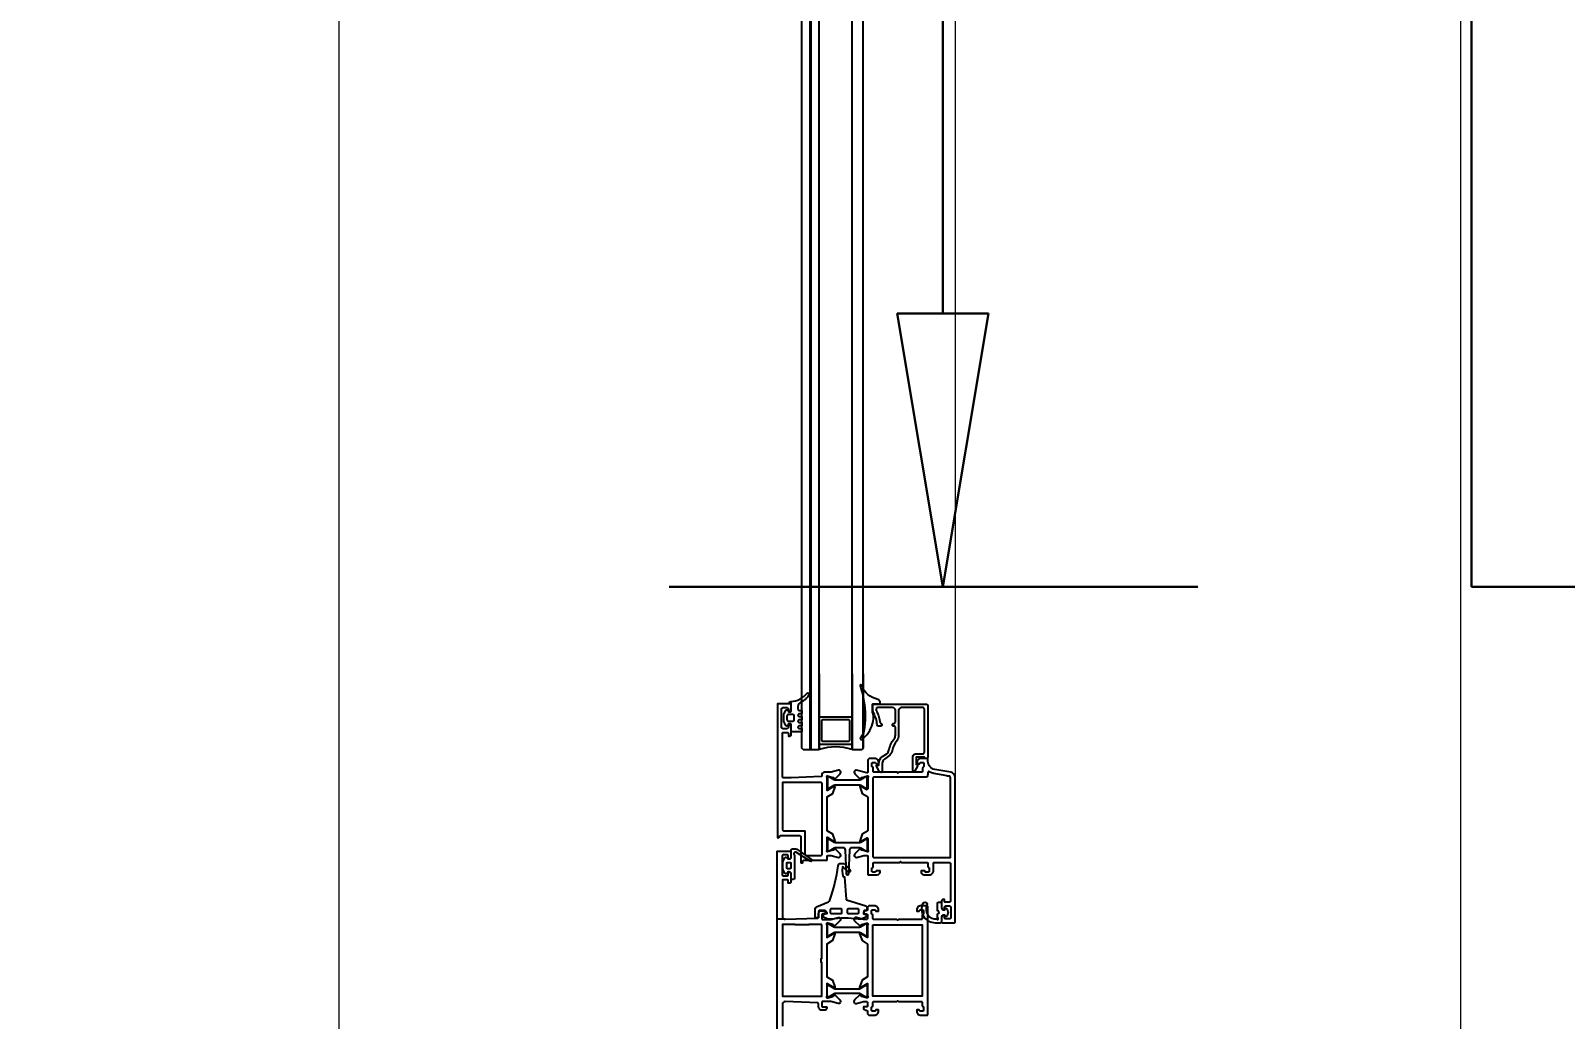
# Model space of a CAD drawing. Extents: x -1417 to 34975, y -245 to 8298.
# Drawn here: x 16772.6 to 16828.7, y 3259.1 to 3295.3 of the extents above; entities that cross this region are included whole.
import ezdxf

# ---------------------------------------------------------------- set-up
doc = ezdxf.new("R2010")
doc.units = 0
doc.linetypes.add('HIDDEN', pattern=[0.375, 0.25, -0.125])
doc.layers.get('0').update_dxf_attribs({"color": 9, "lineweight": 9})
doc.layers.get('Defpoints').update_dxf_attribs({"color": 9, "lineweight": 9})
for name, color, linetype, lineweight in [('06D', 9, 'Continuous', 9), ('10', 9, 'Continuous', 9), ('15', 9, 'Continuous', 9), ('E-DATA LIFT PRIZI', 7, 'Continuous', 30), ('E-UPS PANOSU', 7, 'Continuous', 30)]:
    doc.layers.add(name, color=color, linetype=linetype, lineweight=lineweight)
doc.styles.add('MuuM_TEXT-STANDART', font='ARIALN.TTF')
doc.dimstyles.new('rota-tek', dxfattribs={"dimscale": 20, "dimtxt": 1, "dimasz": 0.5, "dimexe": 0.5, "dimexo": 0.5, "dimgap": 0.5, "dimtad": 1, "dimdec": 1, "dimrnd": 0.5, "dimdsep": 46, "dimtxsty": 'MuuM_TEXT-STANDART', "dimblk": 'CLOSEDBLANK', "dimcen": 0, "dimdle": 0.15, "dimclrd": 256, "dimclre": 256, "dimclrt": 256, "dimadec": 0, "dimazin": 0, "dimtfac": 5, "dimtdec": 1, "dimtix": 1, "dimtmove": 2, "dimatfit": 3, "dimfxl": 3, "dimfxlon": 1, "dimtolj": 1, "dimlwd": -1, "dimlwe": -1, "dimarcsym": 0})

# ---------------------------------------------------------------- blocks, each defined once
blk = doc.blocks.new('ciftkanatdograma_pr2')
at = {"layer": '06D'}
for points in [[(-0.3, 17), (-149.7, 17)], [(-7.711, -5.535), (-141.935, -5.535)], [(-1.997, -22), (-1.997, -24), (-148, -24), (-148, -22)]]:
    blk.add_lwpolyline(points, dxfattribs=at)
at = {"layer": '10', "lineweight": 25, "ltscale": 0.5}
for p, q in [((-142.196, 0.681), (-142.196, 0.977)), ((-133.22, -0.563), (-135.995, -0.563)), ((-134.795, -0.563), (-134.795, -1.763)), ((-133.22, -1.763), (-135.995, -1.763)), ((-133.22, -2.163), (-135.945, -2.163)), ((-133.22, -2.163), (-135.489, -2.163))]:
    blk.add_line(p, q, dxfattribs=at)
for points in [[(-147.69, 0.975), (-139.71, 0.975, -0.414214), (-139.7, 0.965), (-139.7, 0.485, -0.414214), (-139.71, 0.475), (-139.93, 0.475, -0.414214), (-140, 0.545), (-140, 0.565, -0.414214), (-139.99, 0.575), (-139.89, 0.575, 0.414214), (-139.84, 0.625), (-139.84, 0.745, 0.414214), (-139.89, 0.795), (-140.56, 0.795, 0.414214), (-140.61, 0.745), (-140.61, 0.625, 0.414214), (-140.56, 0.575), (-140.46, 0.575, -0.414214), (-140.45, 0.565), (-140.45, 0.545, -0.414214), (-140.52, 0.475), (-140.83, 0.475, -0.414214), (-140.88, 0.525), (-140.88, 0.575), (-140.78, 0.575, 0.414214), (-140.75, 0.605), (-140.75, 0.775), (-140.88, 0.775), (-140.88, 0.785), (-141.147, 0.785), (-141.147, 0.775), (-141.297, 0.775), (-141.297, 0.785), (-141.627, 0.785), (-141.627, 0.775), (-141.777, 0.775), (-141.777, 0.785), (-142.096, 0.785, 0.425337), (-142.196, 0.682), (-142.151, -0.506, 0.403083), (-142.121, -0.535), (-142, -0.535, -0.414214), (-141.88, -0.655), (-141.88, -0.745, -0.414214), (-141.98, -0.845), (-141.99, -0.845, -0.414214), (-142, -0.835), (-142, -0.685, 0.414214), (-142.03, -0.655), (-142.17, -0.655, 0.414214), (-142.2, -0.685), (-142.2, -0.99), (-142.13, -1.251, -0.700084), (-142.238, -1.326), (-142.256, -1.314), (-142.427, -1.141, -0.607471), (-142.411, -1.081, 0.283637), (-142.389, -1.059), (-142.339, -0.875, 1.229391), (-142.39, -0.845), (-142.864, -0.845), (-142.701, -1.111, -0.859449), (-142.732, -1.137), (-142.976, -1.044), (-143.098, -0.845), (-144.302, -0.845), (-144.424, -1.044), (-144.668, -1.137, -0.859449), (-144.699, -1.111), (-144.536, -0.845), (-145.01, -0.845, 1.229391), (-145.061, -0.875), (-145.011, -1.059, 0.283637), (-144.989, -1.081, -0.607471), (-144.973, -1.141), (-145.144, -1.314), (-145.162, -1.326, -0.700084), (-145.27, -1.251), (-145.2, -0.99), (-145.2, -0.685, 0.414214), (-145.23, -0.655), (-145.37, -0.655, 0.414214), (-145.4, -0.685), (-145.4, -0.835, -0.414214), (-145.41, -0.845), (-145.42, -0.845, -0.414214), (-145.52, -0.745), (-145.52, -0.655, -0.414214), (-145.4, -0.535), (-145.279, -0.535, 0.403083), (-145.249, -0.506), (-145.204, 0.682, 0.425337), (-145.304, 0.785), (-145.623, 0.785), (-145.623, 0.775), (-145.773, 0.775), (-145.773, 0.785), (-146.103, 0.785)], [(-136.939, -0.657, -0.459137), (-136.975, -0.629), (-137.029, 0.465), (-137.029, 0.735, -0.414214), (-136.979, 0.785), (-135.399, 0.785, -0.414214), (-135.369, 0.755), (-135.369, 0.595, -0.414214), (-135.399, 0.565), (-135.499, 0.565), (-135.499, 0.515, 0.414214), (-135.449, 0.465), (-135.139, 0.465, 0.414214), (-135.069, 0.535), (-135.069, 0.555, 0.414214), (-135.079, 0.565), (-135.179, 0.565, -0.414214), (-135.229, 0.615), (-135.229, 0.765, -0.414214), (-135.179, 0.815), (-134.509, 0.815, -0.414214), (-134.459, 0.765), (-134.459, 0.615, -0.414214), (-134.509, 0.565), (-134.609, 0.565, 0.414214), (-134.619, 0.555), (-134.619, 0.535, 0.414214), (-134.549, 0.465), (-134.329, 0.465, 0.414214), (-134.319, 0.475), (-134.319, 0.955, 0.414214), (-134.329, 0.965), (-139.194, 0.965, 0.535184), (-139.217, 0.931), (-139.199, 0.887), (-139.169, 0.887, -0.414214), (-139.139, 0.857), (-139.139, 0.145, -0.414214), (-139.169, 0.115), (-140.114, 0.115, 0.535184), (-140.137, 0.081), (-140.127, 0.056, 0.302776), (-140.099, 0.037), (-140.069, 0.037, -0.414214), (-140.039, 0.007), (-140.039, -0.825, 0.414214), (-140.009, -0.855), (-139.891, -0.855, -0.414214), (-139.861, -0.885), (-139.861, -1), (-139.931, -1.261, 0.700084), (-139.823, -1.336), (-139.805, -1.324), (-139.634, -1.151, 0.607471), (-139.649, -1.091, -0.283637), (-139.672, -1.069), (-139.721, -0.885, -1.229391), (-139.671, -0.855), (-139.197, -0.855), (-139.359, -1.121, 0.859449), (-139.329, -1.147), (-139.084, -1.054), (-138.962, -0.855), (-137.718, -0.855), (-137.596, -1.054), (-137.351, -1.147, 0.859449), (-137.321, -1.121), (-137.483, -0.855), (-137.009, -0.855, -1.229391), (-136.959, -0.885), (-137.008, -1.069, -0.283637), (-137.03, -1.091, 0.607471), (-137.046, -1.151), (-136.875, -1.324), (-136.857, -1.336, 0.700084), (-136.749, -1.261), (-136.819, -1), (-136.819, -0.755, 0.474196), (-136.939, -0.657)], [(-134.238, 0.475, 0.220745), (-133.928, -0.119, -0.651907), (-133.984, -0.188, -0.176952), (-134.276, 0.128, 0.281357), (-134.419, 0.216), (-134.5, 0.216), (-134.514, 0.216), (-134.521, 0.215), (-134.528, 0.214), (-134.536, 0.211), (-134.543, 0.207), (-134.549, 0.201), (-134.554, 0.195), (-134.558, 0.188), (-134.561, 0.181), (-134.564, 0.166), (-134.564, 0.09), (-134.564, 0.087), (-134.564, 0.084), (-134.566, 0.081), (-134.567, 0.079), (-134.569, 0.076), (-134.572, 0.074), (-134.575, 0.072), (-134.578, 0.071), (-134.584, 0.07), (-134.664, 0.07), (-134.666, 0.07), (-134.669, 0.071), (-134.672, 0.072), (-134.675, 0.074), (-134.678, 0.076), (-134.68, 0.079), (-134.682, 0.081), (-134.683, 0.084), (-134.684, 0.09), (-134.684, 0.166), (-134.684, 0.173), (-134.686, 0.181), (-134.689, 0.188), (-134.693, 0.195), (-134.698, 0.201), (-134.705, 0.207), (-134.712, 0.211), (-134.719, 0.214), (-134.734, 0.216), (-134.741, 0.215), (-134.748, 0.214), (-134.756, 0.211), (-134.763, 0.207), (-134.769, 0.201), (-134.774, 0.195), (-134.778, 0.188), (-134.781, 0.181), (-134.784, 0.166), (-134.784, 0.09), (-134.784, 0.087), (-134.784, 0.084), (-134.786, 0.081), (-134.787, 0.079), (-134.789, 0.076), (-134.792, 0.074), (-134.795, 0.072), (-134.798, 0.071), (-134.804, 0.07), (-134.884, 0.07), (-134.886, 0.07), (-134.889, 0.071), (-134.892, 0.072), (-134.895, 0.074), (-134.898, 0.076), (-134.9, 0.079), (-134.902, 0.081), (-134.903, 0.084), (-134.904, 0.09), (-134.904, 0.166), (-134.904, 0.173), (-134.906, 0.181), (-134.909, 0.188), (-134.913, 0.195), (-134.918, 0.201), (-134.925, 0.207), (-134.932, 0.211), (-134.939, 0.214), (-134.954, 0.216), (-134.961, 0.215), (-134.968, 0.214), (-134.976, 0.211), (-134.983, 0.207), (-134.989, 0.201), (-134.994, 0.195), (-134.998, 0.188), (-135.001, 0.181), (-135.004, 0.166), (-135.004, 0.09), (-135.004, 0.087), (-135.004, 0.084), (-135.006, 0.081), (-135.007, 0.079), (-135.009, 0.076), (-135.012, 0.074), (-135.015, 0.072), (-135.018, 0.071), (-135.024, 0.07), (-135.104, 0.07), (-135.106, 0.07), (-135.109, 0.071), (-135.112, 0.072), (-135.115, 0.074), (-135.118, 0.076), (-135.12, 0.079), (-135.122, 0.081), (-135.123, 0.084), (-135.124, 0.09), (-135.124, 0.166), (-135.124, 0.173), (-135.126, 0.181), (-135.129, 0.188), (-135.133, 0.195), (-135.138, 0.201), (-135.145, 0.207), (-135.152, 0.211), (-135.159, 0.214), (-135.174, 0.216), (-135.181, 0.215), (-135.188, 0.214), (-135.196, 0.211), (-135.203, 0.207), (-135.209, 0.201), (-135.214, 0.195), (-135.218, 0.188), (-135.221, 0.181), (-135.224, 0.166), (-135.224, 0.09), (-135.224, 0.087), (-135.224, 0.084), (-135.226, 0.081), (-135.227, 0.079), (-135.229, 0.076), (-135.232, 0.074), (-135.235, 0.072), (-135.238, 0.071), (-135.244, 0.07), (-135.324, 0.07), (-135.326, 0.07), (-135.329, 0.071), (-135.332, 0.072), (-135.335, 0.074), (-135.338, 0.076), (-135.34, 0.078), (-135.342, 0.081), (-135.343, 0.084), (-135.344, 0.09), (-135.344, 0.428, -0.414214), (-135.314, 0.458), (-135.083, 0.458, 0.414214), (-135.053, 0.488), (-135.053, 0.553, 0.291535), (-135.064, 0.571), (-135.112, 0.591, -0.613042), (-135.114, 0.654), (-134.995, 0.717, -0.127095), (-134.933, 0.733), (-134.733, 0.733, -0.127095), (-134.67, 0.717), (-134.561, 0.66, -0.585233), (-134.561, 0.59), (-134.608, 0.565, 0.167811), (-134.613, 0.553), (-134.613, 0.488, 0.414214), (-134.583, 0.458), (-134.288, 0.458), (-134.288, 0.522, -0.394677), (-134.238, 0.475)], [(-142.193, -1.981, 0.081633), (-142.193, -1.001), (-142.193, -0.921, -0.104779), (-142.177, -0.848), (-142.117, -0.713, -0.296563), (-142.099, -0.701), (-142.033, -0.701, -0.414214), (-142.003, -0.731), (-142.003, -0.766, 0.414214), (-141.978, -0.791), (-141.898, -0.791, 0.414214), (-141.873, -0.766), (-141.873, -0.576, 0.414214), (-141.908, -0.541), (-142.123, -0.541, -0.414214), (-142.143, -0.521), (-142.143, -0.431, -0.414214), (-142.123, -0.411), (-141.833, -0.411, -0.285747), (-141.743, -0.467), (-141.552, -0.895, 0.189764), (-141.498, -0.944, 0.061836), (-140.241, -1.251, -0.380587), (-140.153, -1.351), (-140.153, -1.431, -0.203536), (-140.183, -1.503), (-140.371, -1.684, -0.999219), (-140.454, -1.598), (-140.303, -1.451, 0.950364), (-140.301, -1.411, 0.068684), (-140.601, -1.421, 0.364538), (-140.643, -1.471, -0.394287), (-140.661, -1.491), (-141.464, -1.546, 0.309555), (-141.486, -1.563), (-141.705, -2.266, -0.328426), (-141.753, -2.301), (-141.848, -2.301, -0.414214), (-141.873, -2.276), (-141.873, -2.216, 0.414214), (-141.898, -2.191), (-141.978, -2.191, 0.414214), (-142.003, -2.216), (-142.003, -2.251, -0.414214), (-142.033, -2.281), (-142.099, -2.281, -0.296563), (-142.117, -2.269), (-142.177, -2.134, -0.104779), (-142.193, -2.061), (-142.193, -1.981)], [(-145.62, -2.325, 0.414222), (-145.7, -2.405), (-145.7, -2.575, 0.414214), (-145.55, -2.725), (-145.51, -2.725, 0.414214), (-145.5, -2.715), (-145.5, -2.654, 0.366034), (-145.525, -2.624, -0.365977), (-145.55, -2.595), (-145.55, -2.505, -0.414214), (-145.52, -2.475), (-145.41, -2.475, -0.365977), (-145.38, -2.5, 0.365977), (-145.351, -2.525), (-145.23, -2.525, -0.414214), (-145.2, -2.555), (-145.2, -3.395), (-145.17, -3.425), (-145.2, -3.455), (-145.2, -4.295, -0.414214), (-145.23, -4.325), (-145.351, -4.325, 0.365977), (-145.38, -4.35, -0.365977), (-145.41, -4.375), (-145.52, -4.375, -0.414214), (-145.55, -4.345), (-145.55, -4.255, -0.365977), (-145.525, -4.225, 0.366034), (-145.5, -4.195), (-145.5, -4.135, 0.414214), (-145.51, -4.125), (-145.55, -4.125, 0.414214), (-145.7, -4.275), (-145.7, -4.515, 0.414214), (-145.69, -4.525), (-141.71, -4.525, 0.414214), (-141.7, -4.515), (-141.7, -4.275, 0.414214), (-141.85, -4.125), (-141.89, -4.125, 0.414214), (-141.9, -4.135), (-141.9, -4.195, 0.366034), (-141.875, -4.225, -0.365977), (-141.85, -4.255), (-141.85, -4.345, -0.414214), (-141.88, -4.375), (-141.99, -4.375, -0.365977), (-142.02, -4.35, 0.365977), (-142.049, -4.325), (-142.17, -4.325, -0.414214), (-142.2, -4.295), (-142.2, -3.455), (-142.23, -3.425), (-142.2, -3.395), (-142.2, -2.555, -0.414214), (-142.17, -2.525), (-142.049, -2.525, 0.365977), (-142.02, -2.5, -0.365977), (-141.99, -2.475), (-141.88, -2.475, -0.414214), (-141.85, -2.505), (-141.85, -2.595, -0.365977), (-141.875, -2.624, 0.366034), (-141.9, -2.654), (-141.9, -2.715, 0.414214), (-141.89, -2.725), (-141.85, -2.725, 0.414214), (-141.7, -2.575), (-141.7, -2.405, 0.414214), (-141.78, -2.325), (-141.85, -2.325, -0.414214), (-141.88, -2.295), (-141.88, -2.275, 0.414214), (-141.98, -2.175), (-141.99, -2.175, 0.414214), (-142, -2.185), (-142, -2.295, -0.414214), (-142.03, -2.325), (-142.17, -2.325, -0.414214), (-142.2, -2.295), (-142.2, -2.179), (-142.13, -1.918, 0.700084), (-142.238, -1.843), (-142.256, -1.856), (-142.427, -2.029, 0.607471), (-142.411, -2.089, -0.283637), (-142.389, -2.11), (-142.339, -2.294, -1.229391), (-142.39, -2.325), (-142.864, -2.325), (-142.702, -2.06, 0.713664), (-142.727, -2.031), (-142.976, -2.125), (-143.098, -2.325), (-144.302, -2.325), (-144.424, -2.125), (-144.673, -2.031, 0.713664), (-144.698, -2.06), (-144.536, -2.325), (-145.01, -2.325, -1.229391), (-145.061, -2.294), (-145.011, -2.11, -0.283637), (-144.989, -2.089, 0.607471), (-144.973, -2.029), (-145.144, -1.856), (-145.162, -1.843, 0.700084), (-145.27, -1.918), (-145.2, -2.179), (-145.2, -2.295, -0.414214), (-145.23, -2.325), (-145.37, -2.325, -0.414214), (-145.4, -2.295), (-145.4, -2.185, 0.414214), (-145.41, -2.175), (-145.42, -2.175, 0.414214), (-145.52, -2.275), (-145.52, -2.295, -0.414214), (-145.55, -2.325), (-145.62, -2.325)]]:
    blk.add_lwpolyline(points, format="xyb", dxfattribs=at)
for points in [[(-142.39, -0.655), (-142.39, -0.185), (-142.4, -0.185), (-142.4, 0.315), (-142.39, 0.315), (-142.39, 0.785), (-145.01, 0.785), (-145.01, 0.315), (-145, 0.315), (-145, -0.185), (-145.01, -0.185), (-145.01, -0.655), (-143.775, -0.655), (-143.775, -0.635), (-143.625, -0.635), (-143.625, -0.655)], [(-142.4, -2.525), (-142.4, -4.325), (-145, -4.325), (-145, -2.525)]]:
    blk.add_lwpolyline(points, close=True, dxfattribs=at)
for points in [[(-140.515, 0.469, 0.414214), (-140.48, 0.504), (-140.48, 0.584, 0.186103), (-140.484, 0.594), (-140.524, 0.636, -0.501687), (-140.513, 0.699), (-140.424, 0.745, -0.118551), (-140.345, 0.764), (-140.115, 0.764, -0.118551), (-140.035, 0.745), (-139.947, 0.699, -0.501687), (-139.936, 0.636), (-139.976, 0.594, 0.186103), (-139.98, 0.584), (-139.98, 0.504, 0.414214), (-139.945, 0.469), (-139.665, 0.469, -0.414214), (-139.625, 0.429), (-139.625, 0.284, -0.176484), (-139.636, 0.252), (-140.009, -0.282, -0.940455), (-140.073, -0.234), (-139.755, 0.271, 0.992608), (-139.855, 0.337), (-140.695, 0.337, -0.414214), (-140.735, 0.377), (-140.735, 0.429, -0.414214), (-140.695, 0.469)], [(-140.32, 0.474, -0.414214), (-140.345, 0.499), (-140.345, 0.599, -0.414214), (-140.32, 0.624), (-140.14, 0.624, -0.414214), (-140.115, 0.599), (-140.115, 0.499, -0.414214), (-140.14, 0.474)], [(-138.969, -0.035), (-139.809, -0.035, 0.414214), (-139.859, -0.085), (-139.859, -0.625, 0.414214), (-139.809, -0.675), (-137.249, -0.675, 0.414214), (-137.199, -0.625), (-137.199, 0.785), (-138.909, 0.785, 0.414214), (-138.959, 0.735), (-138.959, -0.025, -0.414214)], [(-134.727, 0.599, -0.359904), (-134.703, 0.57), (-134.703, 0.394, -0.414214), (-134.733, 0.364), (-134.933, 0.364, -0.414214), (-134.963, 0.394), (-134.963, 0.57, -0.359904), (-134.938, 0.599, -0.094739)], [(-144.735, -2.006, 0.131652), (-144.722, -2.056), (-144.615, -2.243, -0.131652), (-144.61, -2.258), (-144.61, -2.283, -0.414214), (-144.64, -2.313), (-145, -2.313, -0.414214), (-145.03, -2.283), (-145.03, -2.258, -0.131652), (-145.026, -2.243), (-144.919, -2.056, 0.131652), (-144.905, -2.006), (-144.905, -1.16, 0.131652), (-144.919, -1.11), (-145.026, -0.924, -0.131652), (-145.03, -0.909), (-145.03, -0.883, -0.414214), (-145, -0.853), (-144.64, -0.853, -0.414214), (-144.61, -0.883), (-144.61, -0.909, -0.131652), (-144.615, -0.924), (-144.722, -1.11, 0.131652), (-144.735, -1.16)], [(-142.665, -2.006, -0.131652), (-142.678, -2.056), (-142.786, -2.243, 0.131652), (-142.79, -2.258), (-142.79, -2.283, 0.414214), (-142.76, -2.313), (-142.4, -2.313, 0.414214), (-142.37, -2.283), (-142.37, -2.258, 0.131652), (-142.374, -2.243), (-142.481, -2.056, -0.131652), (-142.495, -2.006), (-142.495, -1.16, -0.131652), (-142.481, -1.11), (-142.374, -0.924, 0.131652), (-142.37, -0.909), (-142.37, -0.883, 0.414214), (-142.4, -0.853), (-142.76, -0.853, 0.414214), (-142.79, -0.883), (-142.79, -0.909, 0.131652), (-142.786, -0.924), (-142.678, -1.11, -0.131652), (-142.665, -1.16)], [(-141.803, -1.349, -0.414214), (-141.833, -1.379), (-141.963, -1.379, -0.414214), (-141.993, -1.349), (-141.993, -1.009, -0.414214), (-141.963, -0.979), (-141.833, -0.979, -0.414214), (-141.803, -1.009)], [(-139.665, -1.676, -0.403142), (-139.569, -1.775), (-139.569, -2.016, -0.131652), (-139.583, -2.066), (-139.69, -2.253, 0.131652), (-139.694, -2.268), (-139.694, -2.293, 0.414214), (-139.664, -2.323), (-139.304, -2.323, 0.414214), (-139.274, -2.293), (-139.274, -2.268, 0.131652), (-139.278, -2.253), (-139.386, -2.066, -0.131652), (-139.399, -2.016), (-139.399, -1.17, -0.131652), (-139.386, -1.12), (-139.278, -0.934, 0.131652), (-139.274, -0.919), (-139.274, -0.893, 0.414214), (-139.304, -0.863), (-139.664, -0.863, 0.414214), (-139.694, -0.893), (-139.694, -0.919, 0.131652), (-139.69, -0.934), (-139.583, -1.12, -0.131652), (-139.569, -1.17), (-139.569, -1.411, -0.403142), (-139.665, -1.511), (-140.521, -1.543, 0.962756), (-140.521, -1.643)], [(-137.283, -2.008, -0.131652), (-137.296, -2.058), (-137.404, -2.244, 0.131652), (-137.408, -2.259), (-137.408, -2.285, 0.414214), (-137.378, -2.315), (-137.018, -2.315, 0.414214), (-136.988, -2.285), (-136.988, -2.259, 0.131652), (-136.992, -2.244), (-137.099, -2.058, -0.131652), (-137.113, -2.008), (-137.113, -1.161, -0.131652), (-137.099, -1.111), (-136.992, -0.925, 0.131652), (-136.988, -0.91), (-136.988, -0.885, 0.414214), (-137.018, -0.855), (-137.378, -0.855, 0.414214), (-137.408, -0.885), (-137.408, -0.91, 0.131652), (-137.404, -0.925), (-137.296, -1.111, -0.131652), (-137.283, -1.161)], [(-137.099, -1.12), (-136.992, -0.934, 0.131652), (-136.988, -0.919), (-136.988, -0.893, 0.414214), (-137.018, -0.863), (-137.378, -0.863, 0.414214), (-137.408, -0.893), (-137.408, -0.919, 0.131652), (-137.404, -0.934), (-137.296, -1.12, -0.131652), (-137.283, -1.17), (-137.283, -2.016, -0.131652), (-137.296, -2.066), (-137.404, -2.253, 0.131652), (-137.408, -2.268), (-137.408, -2.293, 0.414214), (-137.378, -2.323), (-137.018, -2.323, 0.414214), (-136.988, -2.293), (-136.988, -2.268, 0.131652), (-136.992, -2.253), (-137.099, -2.066, -0.131652), (-137.113, -2.016), (-137.113, -1.17, -0.131652)], [(-135.695, -0.693, -0.414214), (-135.665, -0.663), (-134.925, -0.663, -0.414214), (-134.895, -0.693), (-134.895, -1.633, -0.414214), (-134.925, -1.663), (-135.665, -1.663, -0.414214), (-135.695, -1.633)], [(-141.803, -1.969, -0.414214), (-141.833, -1.999), (-141.963, -1.999, -0.414214), (-141.993, -1.969), (-141.993, -1.629, -0.414214), (-141.963, -1.599), (-141.833, -1.599, -0.414214), (-141.803, -1.629)], [(-136.668, -2.535, 0.365977), (-136.639, -2.51, -0.365977), (-136.609, -2.485), (-136.499, -2.485, -0.414214), (-136.469, -2.515), (-136.469, -2.605, -0.365977), (-136.494, -2.634, 0.366034), (-136.519, -2.664), (-136.519, -2.725, 0.414214), (-136.509, -2.735), (-136.469, -2.735, 0.414214), (-136.319, -2.585), (-136.319, -2.415, 0.414214), (-136.399, -2.335), (-136.819, -2.335, -0.493043), (-136.848, -2.297), (-136.749, -1.928, 0.700084), (-136.857, -1.853), (-136.875, -1.866), (-137.046, -2.039, 0.607471), (-137.03, -2.099, -0.283637), (-137.008, -2.12), (-136.959, -2.304, -1.229391), (-137.009, -2.335), (-137.43, -2.335, -0.585524), (-137.455, -2.289), (-137.322, -2.07, 0.713664), (-137.346, -2.041), (-137.596, -2.135), (-137.709, -2.32, -0.261412), (-137.734, -2.335), (-138.946, -2.335, -0.261412), (-138.971, -2.32), (-139.084, -2.135), (-139.334, -2.041, 0.713664), (-139.358, -2.07), (-139.225, -2.289, -0.585524), (-139.25, -2.335), (-139.671, -2.335, -1.229391), (-139.721, -2.304), (-139.672, -2.12, -0.283637), (-139.649, -2.099, 0.607471), (-139.634, -2.039), (-139.805, -1.866), (-139.823, -1.853, 0.700084), (-139.931, -1.928), (-139.861, -2.189), (-139.861, -2.305, -0.414214), (-139.891, -2.335), (-140.539, -2.335, 0.414214), (-140.569, -2.365), (-140.569, -2.685, 0.414222), (-140.469, -2.785), (-140.429, -2.785, 0.414214), (-140.419, -2.775), (-140.419, -2.664, 0.366034), (-140.444, -2.634, -0.365977), (-140.469, -2.605), (-140.469, -2.515, -0.414214), (-140.439, -2.485), (-140.329, -2.485, -0.365977), (-140.3, -2.51, 0.365977), (-140.27, -2.535), (-140.149, -2.535, -0.414214), (-140.119, -2.565), (-140.119, -3.505), (-140.089, -3.535), (-140.119, -3.565), (-140.119, -4.505, -0.414214), (-140.149, -4.535), (-140.27, -4.535, 0.365977), (-140.3, -4.56, -0.365977), (-140.329, -4.585), (-140.439, -4.585, -0.414214), (-140.469, -4.555), (-140.469, -4.465, -0.365977), (-140.444, -4.435, 0.366034), (-140.419, -4.405), (-140.419, -4.295, 0.414214), (-140.429, -4.285), (-140.469, -4.285, 0.414214), (-140.569, -4.385), (-140.569, -4.585, 0.414214), (-140.419, -4.735), (-140.149, -4.735, -0.414214), (-140.119, -4.765), (-140.119, -5.325, -0.414214), (-140.149, -5.355), (-141.539, -5.355, -0.414214), (-141.569, -5.325), (-141.569, -5.165, -0.414214), (-141.539, -5.135), (-141.469, -5.135), (-141.469, -5.085, 0.414214), (-141.519, -5.035), (-141.774, -5.035, 0.414214), (-141.844, -5.105), (-141.844, -5.125, 0.414214), (-141.834, -5.135), (-141.759, -5.135, -0.414214), (-141.709, -5.185), (-141.709, -5.325, -0.414214), (-141.759, -5.375), (-142.129, -5.375, -0.414214), (-142.179, -5.325), (-142.179, -5.185, -0.414214), (-142.129, -5.135), (-142.054, -5.135, 0.414214), (-142.044, -5.125), (-142.044, -5.105, 0.414214), (-142.114, -5.035), (-142.289, -5.035, 0.414214), (-142.319, -5.065), (-142.319, -5.505, 0.414214), (-142.289, -5.535), (-137.019, -5.535, 0.363975), (-136.822, -5.369), (-136.719, -4.783, -0.36397), (-136.423, -4.535), (-136.349, -4.535, 0.414214), (-136.319, -4.505), (-136.319, -4.285, 0.414214), (-136.469, -4.135), (-136.509, -4.135, 0.414214), (-136.519, -4.145), (-136.519, -4.205, 0.366034), (-136.494, -4.235, -0.365977), (-136.469, -4.265), (-136.469, -4.355, -0.414214), (-136.499, -4.385), (-136.609, -4.385, -0.365977), (-136.639, -4.36, 0.365977), (-136.668, -4.335), (-136.789, -4.335, -0.414214), (-136.819, -4.305), (-136.819, -3.465), (-136.849, -3.435), (-136.819, -3.405), (-136.819, -2.565, -0.414214), (-136.789, -2.535)], [(-134.325, -2.533), (-134.325, -2.753, 0.414214), (-134.295, -2.783), (-134.257, -2.783, 0.356389), (-134.159, -2.703, -0.262181), (-133.645, -2.11, 0.316752), (-133.625, -2.082, 0.499585), (-133.664, -2.053, -0.048291), (-134.219, -2.195, -0.086497), (-135.318, -2.192, -0.16681), (-135.546, -2.08, 0.169383), (-135.566, -2.066), (-135.579, -2.063, 0.513067), (-135.626, -2.129, 0.159858), (-135.051, -2.509, 0.178819), (-134.685, -2.527), (-134.665, -2.517, -0.13005), (-134.616, -2.503), (-134.355, -2.503, -0.414214)], [(-137.02, -5.355, 0.207097), (-136.969, -5.333), (-136.969, -5.235), (-136.951, -5.235), (-136.867, -4.756, -0.106114), (-136.795, -4.581, 0.602221), (-136.82, -4.535), (-136.869, -4.535, -0.162278), (-136.929, -4.515), (-136.969, -4.515, -0.414214), (-136.999, -4.485), (-136.999, -2.565, 0.414214), (-137.049, -2.515), (-139.889, -2.515, 0.414214), (-139.939, -2.565), (-139.939, -5.355)], [(-135.138, -3.314), (-135.138, -3.274, -0.414214), (-135.108, -3.244), (-135.068, -3.244, -0.414214), (-135.038, -3.274), (-135.038, -3.294, 0.414214), (-134.988, -3.344), (-134.558, -3.344, 0.414214), (-134.458, -3.244), (-134.458, -2.695, 0.414214), (-134.508, -2.645), (-134.56, -2.645, 0.127567), (-134.594, -2.653, -0.09888), (-135.012, -2.787, 0.367727), (-135.038, -2.816, -0.399482), (-135.068, -2.844), (-135.108, -2.844, -0.414214), (-135.138, -2.814), (-135.138, -2.723, -0.400329), (-135.091, -2.673, 0.114933), (-134.654, -2.55, -0.127017), (-134.557, -2.525), (-134.368, -2.525, -0.414214), (-134.338, -2.555), (-134.338, -4.495, -0.414214), (-134.368, -4.525), (-136.288, -4.525, -0.414214), (-136.318, -4.495), (-136.318, -4.435, -0.414214), (-136.288, -4.405), (-136.268, -4.405), (-136.268, -4.105), (-136.538, -4.105), (-136.559, -4.14, -0.414214), (-136.6, -4.151), (-136.77, -4.052, -0.767327), (-136.752, -3.985), (-136.248, -3.985, -0.414214), (-136.148, -4.085), (-136.148, -4.355, 0.414214), (-136.098, -4.405), (-134.508, -4.405, 0.414214), (-134.458, -4.355), (-134.458, -3.564, 0.414214), (-134.558, -3.464), (-135.472, -3.464, -0.172094), (-135.674, -3.393, 0.126051), (-136.034, -3.227, -0.197455), (-136.239, -3.096), (-136.347, -2.941, 0.244698), (-136.495, -2.865), (-136.774, -2.865, -0.767327), (-136.801, -2.763), (-136.603, -2.649, -0.57735), (-136.558, -2.675), (-136.558, -2.745), (-136.495, -2.745, -0.244698), (-136.249, -2.873), (-136.146, -3.027, 0.197455), (-136.018, -3.109, -0.126051), (-135.603, -3.3, 0.178336), (-135.472, -3.344), (-135.168, -3.344, 0.414214)], [(-142.099, -5.154), (-142.039, -5.154), (-142.039, -5.074, 0.236068), (-142.119, -5.034), (-142.284, -5.034, -0.414214), (-142.334, -4.984), (-142.334, -4.813, -0.557109), (-141.611, -4.365, -0.284432), (-141.569, -4.433, -0.557109), (-141.678, -4.5, 0.59685), (-142.181, -4.855, 2.161979), (-142.147, -4.884), (-142.004, -4.884, 1), (-141.884, -4.884), (-141.619, -4.884, -0.414214), (-141.569, -4.934), (-141.569, -4.984, -0.414214), (-141.619, -5.034), (-141.769, -5.034, 0.236068), (-141.849, -5.074), (-141.849, -5.154), (-141.789, -5.154), (-141.789, -5.188, -0.323522), (-141.824, -5.235), (-141.917, -5.266, -0.019238), (-141.924, -5.268), (-141.964, -5.268, -0.019238), (-141.972, -5.266), (-142.065, -5.235, -0.323522), (-142.099, -5.188)]]:
    blk.add_lwpolyline(points, format="xyb", close=True, dxfattribs=at)
blk.add_arc((-140.439, -4.455), 0.03, 99.5941, 180, dxfattribs=at)
at = {"layer": '15', "lineweight": 25, "ltscale": 0.5}
for p, q in [((-135.995, 0.025), (-135.946, 0.074)), ((-135.995, 0.025), (-135.995, -0.563)), ((-135.946, 0.074), (-85.408, 0.074)), ((-135.995, -0.226), (-85.408, -0.226)), ((-135.995, -0.264), (-85.408, -0.264)), ((-135.978, -0.564), (-85.408, -0.564)), ((-135.795, -0.563), (-135.795, -1.763)), ((-135.995, -1.763), (-135.995, -2.113)), ((-135.995, -2.113), (-135.945, -2.163)), ((-135.978, -1.764), (-85.408, -1.764)), ((-135.978, -2.164), (-85.408, -2.164))]:
    blk.add_line(p, q, dxfattribs=at)
blk.add_arc((-137.745, -1.163), 1.85, 341.0754, 18.9246, dxfattribs=at)
blk = doc.blocks.new('_ClosedBlank')
at = {"color": 0, "linetype": 'ByBlock', "lineweight": -2}
for p, q in [((-1, 0.1667), (0, 0)), ((-1, 0.1667), (-1, -0.1667)), ((0, 0), (-1, -0.1667))]:
    blk.add_line(p, q, dxfattribs=at)
blk = doc.blocks.new('*D817')
at = {"layer": 'Defpoints', "color": 0, "transparency": 16777216}
for p in [(16825.237, 3354.949), (16805.918, 3274.949), (16825.237, 3274.949)]:
    blk.add_point(p, dxfattribs=at)
at = {"layer": 'E-DATA LIFT PRIZI', "transparency": 16777216}
for p, q in [((16815.237, 3354.949), (16795.918, 3354.949)), ((16805.918, 3344.949), (16805.918, 3284.949)), ((16815.237, 3274.949), (16795.918, 3274.949))]:
    blk.add_line(p, q, dxfattribs=at)
at = {"layer": 'E-DATA LIFT PRIZI', "transparency": 16777216, "xscale": 10, "yscale": 10, "zscale": 10}
for p, rotation in [((16805.918, 3354.949), 90), ((16805.918, 3274.949), 270)]:
    blk.add_blockref('_ClosedBlank', p, dxfattribs=dict(at, rotation=rotation))
at = {"layer": 'E-DATA LIFT PRIZI', "transparency": 16777216, "insert": (16785.707, 3314.949), "char_height": 20, "attachment_point": 5, "rotation": 90, "style": 'MuuM_TEXT-STANDART'}
blk.add_mtext('\\A1;80', dxfattribs=at)

msp = doc.modelspace()

# ---------------------------------------------------------------- linework, layer by layer
at = {"layer": 'E-UPS PANOSU', "color": 7}
msp.add_lwpolyline([(16825.237, 3274.949), (16825.237, 3354.949), (16905.237, 3354.949), (16905.237, 3274.949)], close=True, dxfattribs=at)

# ---------------------------------------------------------------- block references
at = {"layer": '10', "linetype": 'HIDDEN', "rotation": 90}
msp.add_blockref('ciftkanatdograma_pr2', (16800.838, 3405), dxfattribs=at)

# ---------------------------------------------------------------- dimensions: what is measured, and where the dimension line sits
at = {"layer": 'E-DATA LIFT PRIZI', "color": 1}
dim = msp.add_linear_dim(base=(16805.918, 3274.949), p1=(16825.237, 3354.949), p2=(16825.237, 3274.949), angle=90, dimstyle='rota-tek', dxfattribs=at)
dim.commit()
dim.dimension.update_dxf_attribs({"geometry": '*D817', "text_midpoint": (16785.707, 3314.949)})

doc.saveas('drawing.dxf')
